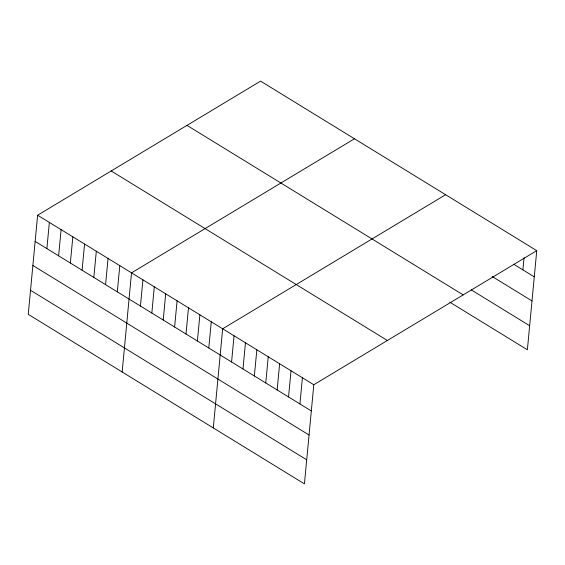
<?xml version="1.0" encoding="UTF-8"?>
<svg xmlns="http://www.w3.org/2000/svg" width="565" height="565" viewBox="0 0 565 565"><rect width="100%" height="100%" fill="white"/><g stroke="black" fill="none" stroke-linecap="round" stroke-linejoin="round"><path stroke-width="0.85" d="M37.622 215.216L28.25 314.345L304.429 483.873L313.801 384.744L536.75 250.655L260.571 81.127L37.622 215.216L313.801 384.744M46.881 248.614L49.36 222.419M58.619 255.818L61.098 229.623M70.357 263.022L72.836 236.827M82.094 270.232L84.573 244.031M93.832 277.436L96.311 251.234M105.57 284.64L108.049 258.445M117.308 291.844L119.787 265.649M122.153 371.982L131.525 272.853L354.474 138.764M140.438 306.046L142.917 279.845M151.83 313.038L154.309 286.836M163.221 320.03L165.7 293.835M174.613 327.022L177.092 300.827M186.005 334.014L188.484 307.819M197.404 341.006L199.876 314.811M208.796 348.005L211.268 321.803M213.295 427.931L222.659 328.795L445.608 194.713M231.579 361.988L234.051 335.794M242.971 368.98L245.45 342.786M254.363 375.972L256.842 349.777M265.755 382.964L268.234 356.769M277.147 389.963L279.626 363.761M288.538 396.955L291.017 370.753M299.93 403.947L302.409 377.752M522.879 269.858L524.038 257.633M536.75 250.655L527.378 349.784L449.768 302.148M513.627 264.18L534.271 276.857M492.122 276.447L531.997 300.919M471.267 289.88L529.652 325.723M186.994 125.374L463.18 294.902M111.192 170.962L387.378 340.497M35.143 241.41L311.322 410.939M32.869 265.479L309.048 435.008M30.524 290.276L306.703 459.804"/></g></svg>
